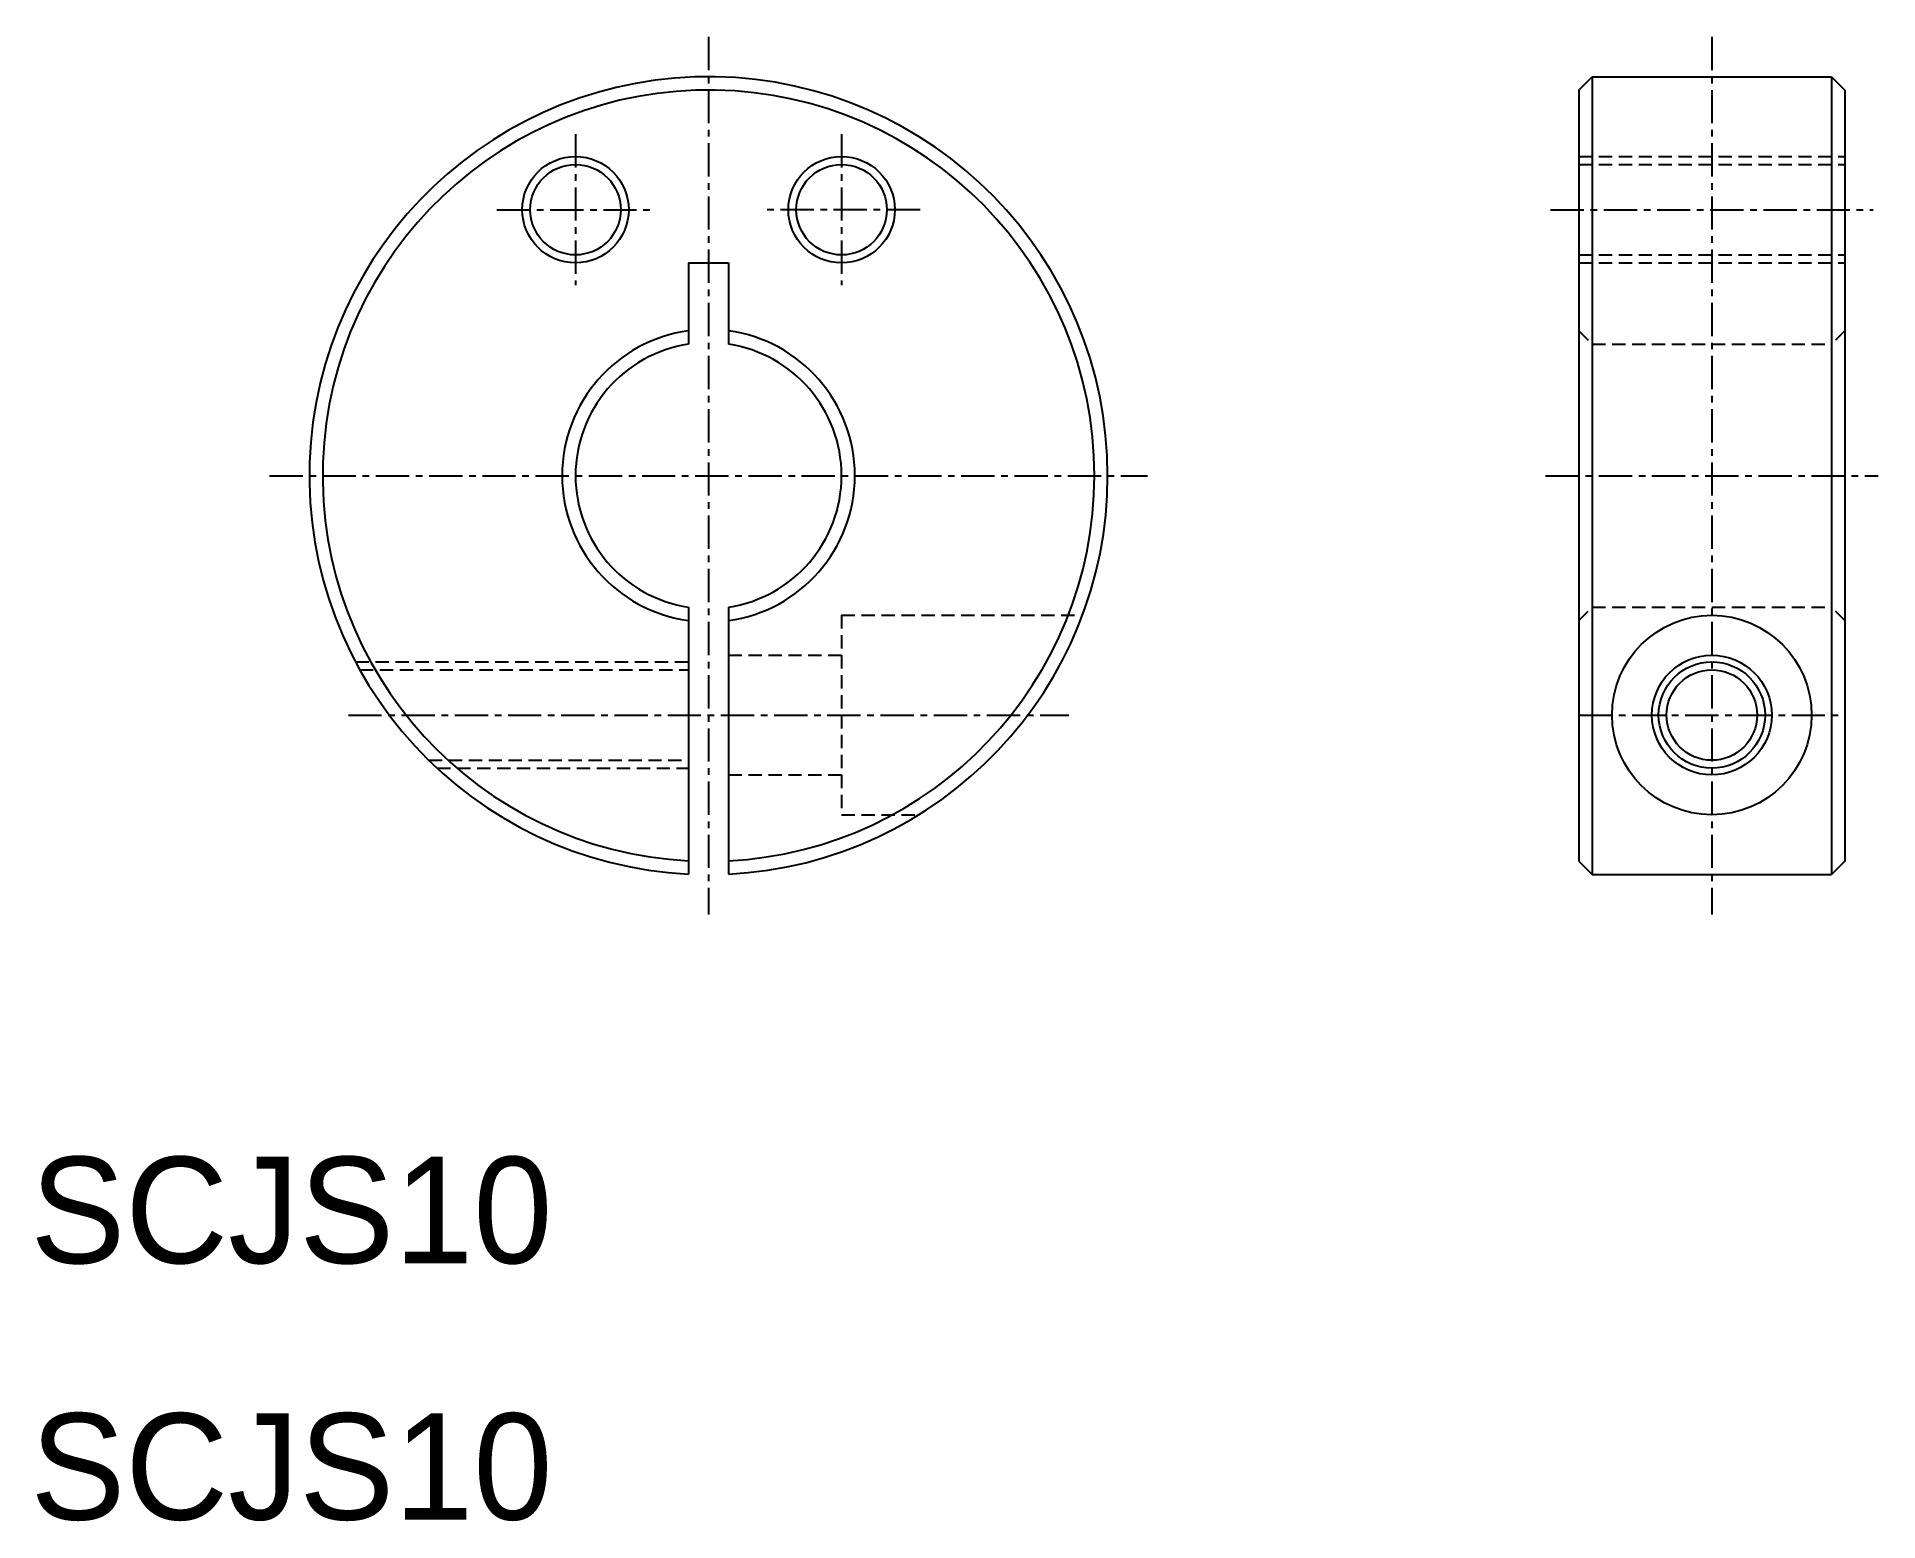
# Model space of a CAD drawing. Extents: x 163.9 to 233.1, y 324.2 to 380.
import ezdxf

# ---------------------------------------------------------------- set-up
doc = ezdxf.new("R2010")
doc.units = 0
doc.linetypes.add('CENTER', pattern=[2, 1.25, -0.25, 0.25, -0.25])
doc.linetypes.add('DASHED', pattern=[0.75, 0.5, -0.25])
doc.layers.get('0').update_dxf_attribs({"linetype": 'CONTINUOUS'})
doc.layers.add('CENTER', color=1, linetype='CENTER')

msp = doc.modelspace()

# ---------------------------------------------------------------- linework, layer by layer
at = {"color": 7, "linetype": 'CONTINUOUS'}
for p, q in [((221.833, 377.972), (222.333, 378.472)), ((221.833, 377.972), (221.833, 348.972)), ((222.333, 378.472), (222.333, 348.472)), ((222.333, 378.472), (231.333, 378.472)), ((231.333, 378.472), (231.333, 348.472)), ((231.333, 378.472), (231.833, 377.972)), ((231.833, 377.972), (231.833, 348.972)), ((188.376, 371.472), (189.876, 371.472)), ((188.376, 371.472), (188.376, 368.416)), ((189.876, 371.472), (189.876, 368.416)), ((188.376, 358.529), (188.376, 348.491)), ((189.876, 358.529), (189.876, 348.491)), ((221.833, 348.972), (222.333, 348.472)), ((231.833, 348.972), (231.333, 348.472)), ((222.333, 348.472), (231.333, 348.472))]:
    msp.add_line(p, q, dxfattribs=at)
at = {"color": 3, "linetype": 'DASHED'}
for p, q in [((221.833, 375.472), (231.833, 375.472)), ((221.833, 375.172), (231.833, 375.172)), ((221.833, 371.772), (231.833, 371.772)), ((221.833, 371.472), (231.833, 371.472)), ((221.833, 368.916), (222.333, 368.416)), ((231.833, 368.916), (231.333, 368.416)), ((222.333, 368.416), (231.333, 368.416)), ((221.833, 358.029), (222.333, 358.529)), ((222.333, 358.529), (231.333, 358.529)), ((231.833, 358.029), (231.333, 358.529)), ((194.126, 358.222), (203.178, 358.222)), ((194.126, 358.222), (194.126, 350.722)), ((175.86, 356.472), (188.376, 356.472)), ((189.876, 356.722), (194.126, 356.722)), ((176.023, 356.172), (188.376, 356.172)), ((178.614, 352.772), (188.376, 352.772)), ((178.928, 352.472), (188.376, 352.472)), ((189.876, 352.222), (194.126, 352.222)), ((194.126, 350.722), (197.028, 350.722))]:
    msp.add_line(p, q, dxfattribs=at)
at = {"color": 3, "linetype": 'CONTINUOUS'}
for centre in [(184.126, 373.472), (194.126, 373.472), (226.833, 354.472)]:
    msp.add_circle(centre, 2, dxfattribs=at)
at = {"color": 7, "linetype": 'CONTINUOUS'}
for centre, radius in [((184.126, 373.472), 1.7), ((194.126, 373.472), 1.7), ((226.833, 354.472), 3.75), ((226.833, 354.472), 2.25), ((226.833, 354.472), 1.7)]:
    msp.add_circle(centre, radius, dxfattribs=at)
for radius, start, end in [(15, 0, 267.13403), (14.5, 0, 267.0351), (5.5, 97.83748, 262.16252), (5.5, 0, 82.16252), (5, 98.62693, 261.37306), (5, 0, 81.37307), (5.5, 277.83748, 0), (15, 272.86599, 0), (14.5, 272.9649, 0), (5, 278.62693, 0)]:
    msp.add_arc((189.126, 363.472), radius, start, end, dxfattribs=at)
at = {"layer": 'CENTER', "color": 1, "linetype": 'CENTER'}
for p, q in [((189.126, 379.972), (189.126, 346.972)), ((226.833, 379.972), (226.833, 346.972)), ((184.126, 376.31), (184.126, 370.634)), ((194.126, 376.31), (194.126, 370.634)), ((181.173, 373.472), (187.079, 373.472)), ((197.079, 373.472), (191.173, 373.472)), ((220.774, 373.472), (232.893, 373.472)), ((172.626, 363.472), (205.626, 363.472)), ((220.583, 363.472), (233.083, 363.472)), ((175.591, 354.472), (202.662, 354.472)), ((221.833, 354.472), (231.833, 354.472))]:
    msp.add_line(p, q, dxfattribs=at)

# ---------------------------------------------------------------- texts
at = {"color": 7, "linetype": 'CONTINUOUS'}
for p in [(163.64, 333.862), (163.64, 324.219)]:
    msp.add_text('SCJS10', height=4, dxfattribs=at).set_placement(p)

doc.saveas('drawing.dxf')
